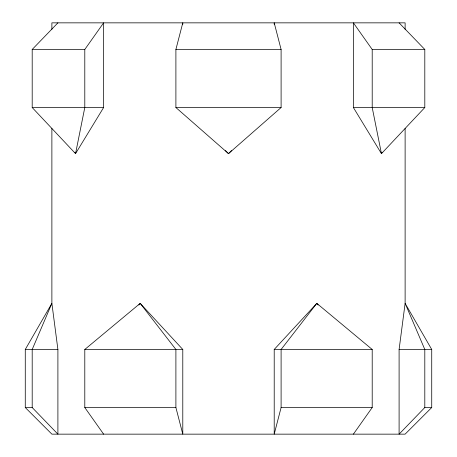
<?xml version="1.0" encoding="UTF-8"?>
<svg xmlns="http://www.w3.org/2000/svg" width="457" height="457" viewBox="0 0 457 457"><rect width="100%" height="100%" fill="white"/><g stroke="black" fill="none" stroke-linecap="round" stroke-linejoin="round"><path stroke-width="0.69" d="M51.881 128.491L51.881 303.362L25.272 349.468L25.272 407.535L51.881 434.15L405.119 434.15L431.728 407.535L431.728 349.468L405.119 303.362L424.804 349.468L424.804 407.535L399.098 434.15L399.098 349.468L405.119 303.362L405.119 128.491M274.211 24.272L274.211 22.85L281.101 49.465L281.101 107.532L228.5 153.638L175.899 107.532L175.899 49.465L182.789 22.85L182.789 24.272M318.129 305.03L316.81 303.362L281.101 349.468L281.101 407.535L274.211 434.15L274.211 349.468L316.81 303.362L372.204 349.468L372.204 407.535L353.387 434.15M381.961 152.318L381.452 153.638L353.387 107.532L353.387 22.85L372.204 49.465L372.204 107.532L381.452 153.638L424.804 107.532L424.804 49.465L399.098 22.85M75.039 152.318L75.548 153.638L84.796 107.532L84.796 49.465L103.613 22.85L103.613 107.532L75.548 153.638L32.196 107.532L32.196 49.465L57.902 22.85M138.871 305.03L140.19 303.362L182.789 349.468L182.789 434.15L175.899 407.535L175.899 349.468L140.19 303.362L84.796 349.468L84.796 407.535L103.613 434.15M231.516 150.593L228.5 153.638L225.484 150.593M32.196 49.465L84.796 49.465M175.899 49.465L281.101 49.465M372.204 49.465L424.804 49.465M32.196 107.532L103.613 107.532M175.899 107.532L281.101 107.532M353.387 107.532L424.804 107.532M25.272 349.468L57.902 349.468L57.902 434.15L32.196 407.535L32.196 349.468L51.881 303.362L57.902 349.468M84.796 349.468L182.789 349.468M274.211 349.468L372.204 349.468M399.098 349.468L431.728 349.468M25.272 407.535L32.196 407.535M84.796 407.535L175.899 407.535M281.101 407.535L372.204 407.535M424.804 407.535L431.728 407.535M405.119 29.277L405.119 22.85L51.881 22.85L51.881 29.277"/></g></svg>
